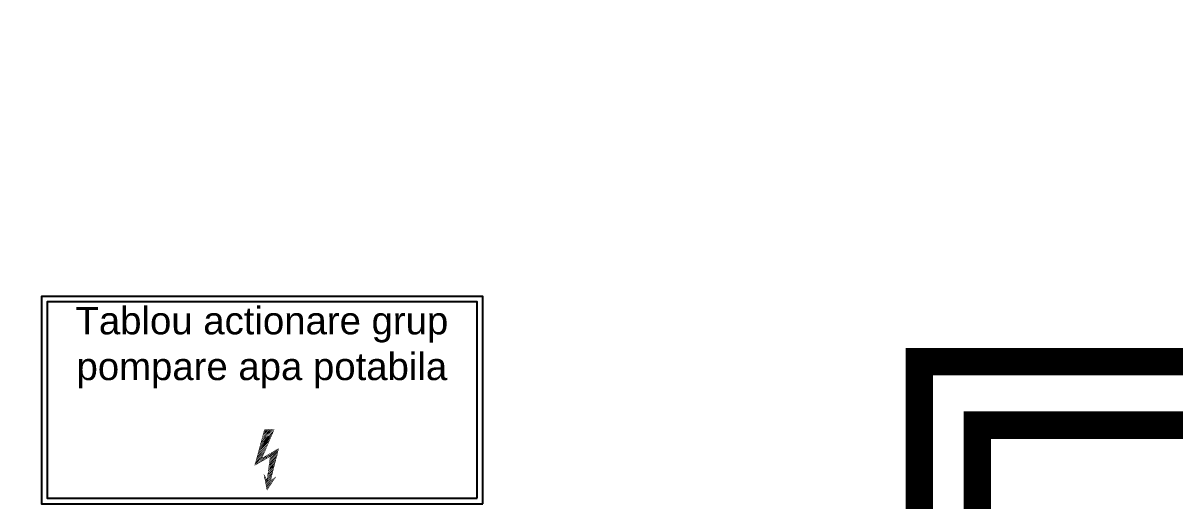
# Model space of a CAD drawing. Header units: millimetres. Extents: x 0 to 53377, y 0 to 36189.
# Drawn here: x 30010 to 34209, y 28939 to 30679 of the extents above; entities that cross this region are included whole.
import ezdxf
from ezdxf import colors
from ezdxf.entities.mleader import LeaderData, LeaderLine
from ezdxf.math import Vec2, Vec3

# ---------------------------------------------------------------- set-up
doc = ezdxf.new("R2010")
doc.units = ezdxf.units.MM
doc.layers.add('MC-SAN-VANE', color=7, linetype='Continuous')
doc.layers.add('SAN-MC-TEXT', color=7, linetype='Continuous')
doc.layers.add('SAN-MC-COLD WATER', color=5, linetype='Continuous', lineweight=30)
doc.styles.get("Standard").update_dxf_attribs({"font": 'arial.ttf'})

msp = doc.modelspace()

# ---------------------------------------------------------------- linework, layer by layer
at = {"layer": 'SAN-MC-COLD WATER', "const_width": 100}
for points in [[(32963.9, 27033.4), (33276.9, 27033.4), (33276.9, 29445.9), (36254.2, 29445.9), (36254.2, 28275.9)], [(32963.9, 26822.1), (33488.2, 26822.1), (33488.2, 29215), (35781.4, 29215), (35781.4, 28275.9)]]:
    msp.add_lwpolyline(points, dxfattribs=at)
at = {"layer": 'SAN-MC-TEXT'}
for points in [[(31685.4, 28928.9), (31685.4, 29683.8), (30077.1, 29683.8), (30077.1, 28928.9)], [(31665.4, 28948.9), (31665.4, 29663.8), (30097.1, 29663.8), (30097.1, 28948.9)]]:
    msp.add_lwpolyline(points, close=True, dxfattribs=at)
at = {"layer": 'SAN-MC-TEXT', "linetype": 'Continuous', "const_width": 1.39}
for points in [[(30899.4, 28978.6), (30888.1, 29034.8), (30899.4, 29015.5), (30910.6, 29100.7), (30854.4, 29068.6), (30889.7, 29198.7), (30925.1, 29198.7), (30880.1, 29094.3), (30941.2, 29129.6), (30912.2, 29013.9), (30929.9, 29025.2), (30899.4, 28978.6)], [(30875.3, 29148.9), (30925.1, 29195.5)], [(30921.9, 29190.7), (30875.3, 29145.7)], [(30875.3, 29142.5), (30920.3, 29187.5)], [(30923.5, 29198.7), (30876.9, 29152.1)], [(30878.5, 29155.3), (30920.3, 29198.7)], [(30917.1, 29198.7), (30880.1, 29158.6)], [(30880.1, 29163.4), (30915.5, 29198.7)], [(30912.2, 29198.7), (30881.7, 29165)], [(30881.7, 29169.8), (30910.6, 29198.7)], [(30909, 29198.7), (30883.3, 29171.4)], [(30883.3, 29176.2), (30905.8, 29198.7)], [(30904.2, 29198.7), (30883.3, 29179.4)], [(30884.9, 29182.7), (30901, 29198.7)], [(30899.4, 29198.7), (30886.5, 29187.5)], [(30888.1, 29189.1), (30896.2, 29198.7)], [(30893, 29198.7), (30888.1, 29192.3)], [(30904.2, 29148.9), (30865.6, 29110.3)], [(30865.6, 29108.7), (30901, 29144.1)], [(30907.4, 29158.6), (30867.2, 29116.8)], [(30867.2, 29115.2), (30904.2, 29153.7)], [(30868.8, 29121.6), (30909, 29161.8)], [(30870.5, 29128), (30912.2, 29169.8)], [(30910.6, 29166.6), (30870.5, 29124.8)], [(30872.1, 29134.4), (30917.1, 29179.4)], [(30913.9, 29174.6), (30872.1, 29131.2)], [(30917.1, 29182.7), (30873.7, 29137.7)], [(30881.7, 29100.7), (30854.4, 29073.4)], [(30883.3, 29105.5), (30856, 29076.6)], [(30857.6, 29079.8), (30886.5, 29108.7)], [(30859.2, 29087.8), (30889.7, 29116.8)], [(30888.1, 29113.6), (30859.2, 29084.6)], [(30860.8, 29094.3), (30893, 29126.4)], [(30893, 29121.6), (30860.8, 29091.1)], [(30896.2, 29129.6), (30862.4, 29097.5)], [(30899.4, 29139.3), (30864, 29103.9)], [(30864, 29100.7), (30897.8, 29134.4)], [(30889.7, 29100.7), (30864, 29075)], [(30870.5, 29078.2), (30896.2, 29103.9)], [(30901, 29107.1), (30876.9, 29081.4)], [(30881.7, 29084.6), (30909, 29110.3)], [(30912.2, 29113.6), (30888.1, 29087.8)], [(30894.6, 29092.7), (30920.3, 29116.8)], [(30925.1, 29121.6), (30901, 29095.9)], [(30905.8, 29099.1), (30931.5, 29124.8)], [(30934.7, 29100.7), (30907.4, 29071.8)], [(30939.6, 29120), (30909, 29089.4)], [(30909, 29087.8), (30938, 29116.8)], [(30938, 29113.6), (30909, 29084.6)], [(30909, 29081.4), (30938, 29110.3)], [(30936.4, 29105.5), (30909, 29078.2)], [(30909, 29076.6), (30936.4, 29103.9)], [(30910.6, 29099.1), (30941.2, 29129.6)], [(30938, 29128), (30910.6, 29100.7)], [(30941.2, 29126.4), (30910.6, 29097.5)], [(30910.6, 29092.7), (30941.2, 29123.2)], [(30854.4, 29070.2), (30880.1, 29097.5)], [(30859.2, 29071.8), (30883.3, 29097.5)], [(30902.6, 29041.2), (30925.1, 29063.7)], [(30925.1, 29060.5), (30902.6, 29038)], [(30904.2, 29058.9), (30929.9, 29083)], [(30929.9, 29079.8), (30904.2, 29055.7)], [(30904.2, 29052.5), (30928.3, 29076.6)], [(30926.7, 29073.4), (30904.2, 29049.3)], [(30904.2, 29047.7), (30926.7, 29070.2)], [(30925.1, 29066.9), (30904.2, 29042.8)], [(30933.1, 29092.7), (30905.8, 29066.9)], [(30905.8, 29063.7), (30931.5, 29089.4)], [(30931.5, 29086.2), (30905.8, 29060.5)], [(30907.4, 29070.2), (30933.1, 29097.5)], [(30888.1, 29025.2), (30893, 29026.8)], [(30893, 29026.8), (30889.7, 29023.6)], [(30889.7, 29020.3), (30893, 29023.6)], [(30894.6, 29023.6), (30889.7, 29018.7)], [(30891.4, 29017.1), (30896.2, 29021.9)], [(30896.2, 29018.7), (30891.4, 29013.9)], [(30893, 29010.7), (30917.1, 29036.4)], [(30917.1, 29033.2), (30893, 29009.1)], [(30893, 29005.9), (30915.5, 29030)], [(30915.5, 29026.8), (30893, 29004.3)], [(30893, 29002.7), (30913.9, 29023.6)], [(30893, 29012.3), (30897.8, 29018.7)], [(30912.2, 29018.7), (30894.6, 29001.1)], [(30912.2, 29015.5), (30894.6, 28997.8)], [(30896.2, 28991.4), (30929.9, 29023.6)], [(30896.2, 28989.8), (30925.1, 29018.7)], [(30920.3, 29018.7), (30896.2, 28994.6)], [(30901, 29034.8), (30923.5, 29055.7)], [(30921.9, 29052.5), (30901, 29033.2)], [(30901, 29030), (30920.3, 29049.3)], [(30920.3, 29046.1), (30901, 29026.8)], [(30901, 29023.6), (30920.3, 29042.8)], [(30918.7, 29039.6), (30901, 29020.3)], [(30894.6, 28996.2), (30912.2, 29013.9)], [(30920.3, 29012.3), (30896.2, 28988.2)], [(30896.2, 28985), (30915.5, 29004.3)], [(30910.6, 28997.8), (30896.2, 28983.4)], [(30897.8, 28981.8), (30905.8, 28989.8)]]:
    msp.add_lwpolyline(points, dxfattribs=at)

# ---------------------------------------------------------------- texts
at = {"layer": 'SAN-MC-TEXT', "insert": (30168.7, 29645.7), "char_height": 100, "width": 1423.231, "attachment_point": 1}
msp.add_mtext('\\A1;\\pxqc;Tablou actionare grup pompare apa potabila', dxfattribs=at)

# ---------------------------------------------------------------- leaders
at = {"layer": 'MC-SAN-VANE'}
ml = msp.add_multileader_mtext('Standard', dxfattribs=at)
ml.set_content('\\pxi-2,l2,ql;Vas stocare clor', color=256)
ml.set_leader_properties()
ml.build(insert=Vec2(0, 0))
ml.multileader.update_dxf_attribs({"dogleg_length": 0.36, "arrow_head_size": 100})
ctx = ml.context
ctx.base_point, ctx.char_height, ctx.arrow_head_size, ctx.landing_gap_size, ctx.plane_origin = Vec3(29089.7, 33297.2), 100, 100, 0.09, Vec3(31593.9, 33848.5)
notes = []
notes.append((ctx, [(0, (0, 0, 0), (0, 0), (1, 0), 1, [])]))
ctx.mtext.insert, ctx.mtext.width, ctx.mtext.defined_height, ctx.mtext.flow_direction = Vec3(29089.8, 33343), 4738.622, 742.9, 5
for ctx, leaders in notes:
    for number, flags, end, landing, length, lines in leaders:
        leader = LeaderData()
        leader.index, (leader.has_last_leader_line, leader.has_dogleg_vector, leader.attachment_direction) = number, flags
        leader.last_leader_point, leader.dogleg_vector, leader.dogleg_length = Vec3(end), Vec3(landing), length
        for number, points, colour, breaks in lines:
            line = LeaderLine()
            line.index, line.vertices, line.color, line.breaks = number, Vec3.list(points), colors.encode_raw_color(colour), breaks
            leader.lines.append(line)
        ctx.leaders.append(leader)

doc.saveas('drawing.dxf')
